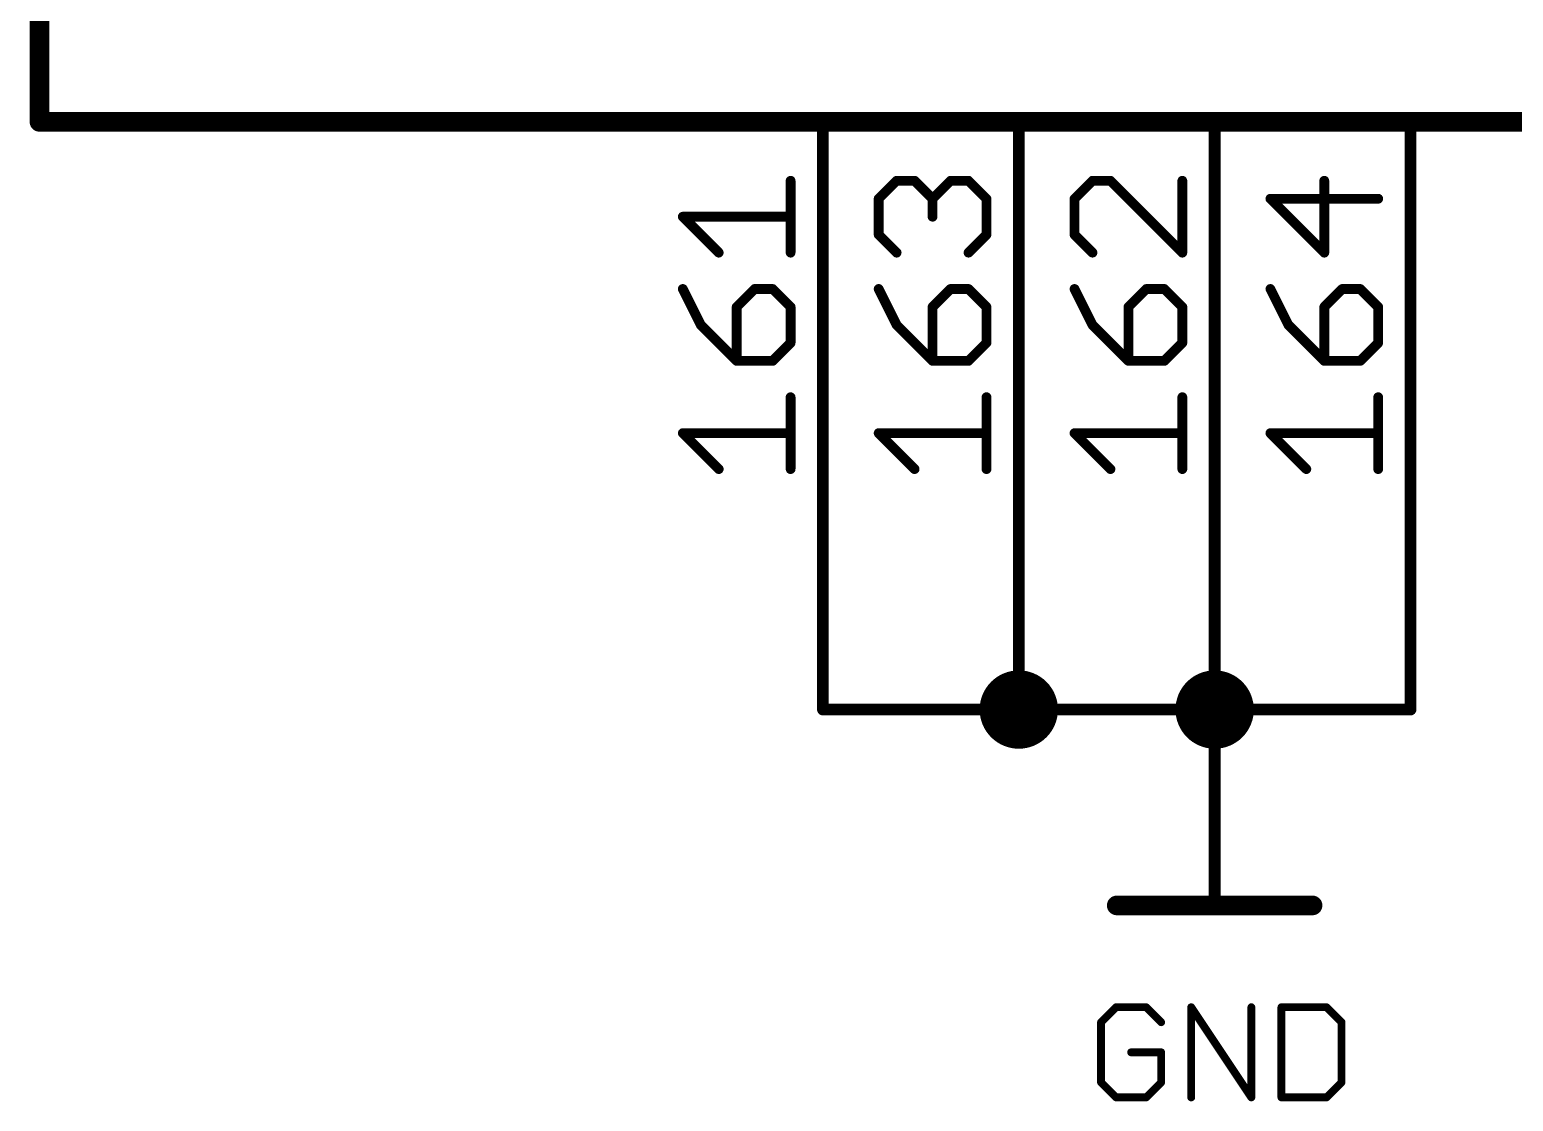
# Model space of a CAD drawing. Extents: x -72 to 265, y -97 to 216.
# Drawn here: x -22.99 to -3.75, y 119.38 to 133.28 of the extents above; entities that cross this region are included whole.
import ezdxf

# ---------------------------------------------------------------- set-up
doc = ezdxf.new("R2010")
doc.units = 0
for name, color, linetype in [('91', 94, 'CONTINUOUS'), ('94', 14, 'CONTINUOUS'), ('95', 251, 'CONTINUOUS'), ('96', 251, 'CONTINUOUS')]:
    doc.layers.add(name, color=color, linetype=linetype)

msp = doc.modelspace()

# ---------------------------------------------------------------- linework, layer by layer
at = {"layer": '91', "const_width": 0.1524}
for points in [[(-12.7, 129.54), (-12.7, 124.46)], [(-10.16, 129.54), (-10.16, 124.46)], [(-7.62, 129.54), (-7.62, 124.46)], [(-5.08, 129.54), (-5.08, 124.46)], [(-12.7, 124.46), (-10.16, 124.46)], [(-10.16, 124.46), (-7.62, 124.46)], [(-7.62, 124.46), (-5.08, 124.46)]]:
    msp.add_lwpolyline(points, dxfattribs=at)
at = {"layer": '91'}
for points, const_width in [([(-12.6619, 129.54, 1), (-12.7381, 129.54)], 0.0762), ([(-10.1219, 129.54, 1), (-10.1981, 129.54)], 0.0762), ([(-7.5819, 129.54, 1), (-7.6581, 129.54)], 0.0762), ([(-5.0419, 129.54, 1), (-5.1181, 129.54)], 0.0762), ([(-10.16, 124.206, 1), (-10.16, 124.714, 1), (-10.16, 124.206)], 0.508), ([(-7.62, 124.206, 1), (-7.62, 124.714, 1), (-7.62, 124.206)], 0.508), ([(-12.7, 124.4981, 1), (-12.7, 124.4219)], 0.0762), ([(-12.7381, 124.46, 1), (-12.6619, 124.46)], 0.0762), ([(-10.16, 124.4981, 1), (-10.16, 124.4219)], 0.0762), ([(-10.1981, 124.46, 1), (-10.1219, 124.46)], 0.0762), ([(-10.16, 124.4219, 1), (-10.16, 124.4981)], 0.0762), ([(-7.62, 124.4981, 1), (-7.62, 124.4219)], 0.0762), ([(-7.6581, 124.46, 1), (-7.5819, 124.46)], 0.0762), ([(-7.62, 124.4219, 1), (-7.62, 124.4981)], 0.0762), ([(-5.1181, 124.46, 1), (-5.0419, 124.46)], 0.0762), ([(-5.08, 124.4219, 1), (-5.08, 124.4981)], 0.0762)]:
    msp.add_lwpolyline(points, format="xyb", dxfattribs=dict(at, const_width=const_width))
at = {"layer": '94'}
for points, const_width in [([(-22.86, 210.82), (-22.86, 132.08)], 0.254), ([(-22.86, 132.08), (5.08, 132.08)], 0.254), ([(-12.7, 129.54), (-12.7, 132.08)], 0.1524), ([(-10.16, 129.54), (-10.16, 132.08)], 0.1524), ([(-7.62, 129.54), (-7.62, 132.08)], 0.1524), ([(-5.08, 129.54), (-5.08, 132.08)], 0.1524), ([(-7.62, 124.46), (-7.62, 121.92)], 0.1524), ([(-8.89, 121.92), (-6.35, 121.92)], 0.254)]:
    msp.add_lwpolyline(points, dxfattribs=dict(at, const_width=const_width))
for points, const_width in [([(-22.86, 132.1435, 1), (-22.86, 132.0165)], 0.127), ([(-22.9235, 132.08, 1), (-22.7965, 132.08)], 0.127), ([(-12.6619, 132.08, 1), (-12.7381, 132.08)], 0.0762), ([(-10.1219, 132.08, 1), (-10.1981, 132.08)], 0.0762), ([(-7.5819, 132.08, 1), (-7.6581, 132.08)], 0.0762), ([(-5.0419, 132.08, 1), (-5.1181, 132.08)], 0.0762), ([(-12.7381, 129.54, 1), (-12.6619, 129.54)], 0.0762), ([(-10.1981, 129.54, 1), (-10.1219, 129.54)], 0.0762), ([(-7.6581, 129.54, 1), (-7.5819, 129.54)], 0.0762), ([(-5.1181, 129.54, 1), (-5.0419, 129.54)], 0.0762), ([(-7.5819, 124.46, 1), (-7.6581, 124.46)], 0.0762), ([(-8.89, 121.9835, 1), (-8.89, 121.8565)], 0.127), ([(-6.35, 121.8565, 1), (-6.35, 121.9835)], 0.127), ([(-7.6581, 121.92, 1), (-7.5819, 121.92)], 0.0762)]:
    msp.add_lwpolyline(points, format="xyb", dxfattribs=dict(at, const_width=const_width))
at = {"layer": '95', "const_width": 0.0635}
for points in [[(-13.0874, 131.3167, 1), (-13.1509, 131.3167)], [(-11.7443, 131.3485, 1), (-11.7443, 131.285)], [(-11.7218, 131.2943, 1), (-11.7667, 131.3392)], [(-11.4888, 131.3392, 1), (-11.5337, 131.2943)], [(-11.5112, 131.285, 1), (-11.5112, 131.3485)], [(-11.0452, 131.3485, 1), (-11.0452, 131.285)], [(-11.0227, 131.2943, 1), (-11.0676, 131.3392)], [(-10.7897, 131.3392, 1), (-10.8346, 131.2943)], [(-10.8121, 131.285, 1), (-10.8121, 131.3485)], [(-9.2043, 131.3485, 1), (-9.2043, 131.285)], [(-9.1818, 131.2943, 1), (-9.2267, 131.3392)], [(-8.9488, 131.3392, 1), (-8.9937, 131.2943)], [(-8.9712, 131.285, 1), (-8.9712, 131.3485)], [(-8.0074, 131.3167, 1), (-8.0709, 131.3167)], [(-6.1664, 131.3167, 1), (-6.2299, 131.3167)], [(-11.9455, 131.0837, 1), (-12.009, 131.0837)], [(-11.9997, 131.1062, 1), (-11.9548, 131.0613)], [(-11.2464, 131.0837, 1), (-11.3099, 131.0837)], [(-11.3006, 131.1062, 1), (-11.2557, 131.0613)], [(-11.3006, 131.0613, 1), (-11.2557, 131.1062)], [(-10.5473, 131.0837, 1), (-10.6109, 131.0837)], [(-10.6016, 131.0613, 1), (-10.5566, 131.1062)], [(-9.4055, 131.0837, 1), (-9.469, 131.0837)], [(-9.4597, 131.1062, 1), (-9.4148, 131.0613)], [(-6.8973, 131.1155, 1), (-6.8973, 131.052)], [(-6.8748, 131.1062, 1), (-6.9197, 131.0613)], [(-5.4991, 131.052, 1), (-5.4991, 131.1155)], [(-14.5173, 130.8824, 1), (-14.5173, 130.8189)], [(-14.4948, 130.8731, 1), (-14.5397, 130.8282)], [(-13.1191, 130.8189, 1), (-13.1191, 130.8824)], [(-11.3099, 130.8507, 1), (-11.2464, 130.8507)], [(-12.009, 130.6176, 1), (-11.9455, 130.6176)], [(-11.9548, 130.6401, 1), (-11.9997, 130.5952)], [(-10.6109, 130.6176, 1), (-10.5473, 130.6176)], [(-10.5566, 130.5952, 1), (-10.6016, 130.6401)], [(-9.4148, 130.6401, 1), (-9.4597, 130.5952)], [(-9.469, 130.6176, 1), (-9.4055, 130.6176)], [(-14.0737, 130.3622, 1), (-14.0288, 130.4071)], [(-13.1509, 130.3846, 1), (-13.0874, 130.3846)], [(-11.7667, 130.3622, 1), (-11.7218, 130.4071)], [(-10.8346, 130.4071, 1), (-10.7897, 130.3622)], [(-9.2267, 130.3622, 1), (-9.1818, 130.4071)], [(-8.0709, 130.3846, 1), (-8.0074, 130.3846)], [(-8.0616, 130.3622, 1), (-8.0166, 130.4071)], [(-6.2299, 130.3846, 1), (-6.1664, 130.3846)], [(-6.2206, 130.3622, 1), (-6.1757, 130.4071)], [(-14.4889, 129.9277, 1), (-14.5457, 129.8993)], [(-13.5852, 129.9452, 1), (-13.5852, 129.8817)], [(-13.5627, 129.891, 1), (-13.6076, 129.9359)], [(-13.3297, 129.9359, 1), (-13.3746, 129.891)], [(-13.3521, 129.8817, 1), (-13.3521, 129.9452)], [(-11.9489, 129.9277, 1), (-12.0057, 129.8993)], [(-11.0452, 129.9452, 1), (-11.0452, 129.8817)], [(-11.0227, 129.891, 1), (-11.0676, 129.9359)], [(-10.7897, 129.9359, 1), (-10.8346, 129.891)], [(-10.8121, 129.8817, 1), (-10.8121, 129.9452)], [(-9.4089, 129.9277, 1), (-9.4657, 129.8993)], [(-8.5052, 129.9452, 1), (-8.5052, 129.8817)], [(-8.4827, 129.891, 1), (-8.5276, 129.9359)], [(-8.2497, 129.9359, 1), (-8.2946, 129.891)], [(-8.2721, 129.8817, 1), (-8.2721, 129.9452)], [(-6.8689, 129.9277, 1), (-6.9257, 129.8993)], [(-5.9652, 129.9452, 1), (-5.9652, 129.8817)], [(-5.9427, 129.891, 1), (-5.9876, 129.9359)], [(-5.7097, 129.9359, 1), (-5.7546, 129.891)], [(-5.7321, 129.8817, 1), (-5.7321, 129.9452)], [(-13.7864, 129.6804, 1), (-13.8499, 129.6804)], [(-13.8406, 129.7029, 1), (-13.7957, 129.658)], [(-13.0874, 129.6804, 1), (-13.1509, 129.6804)], [(-13.1416, 129.658, 1), (-13.0966, 129.7029)], [(-11.2464, 129.6804, 1), (-11.3099, 129.6804)], [(-11.3006, 129.7029, 1), (-11.2557, 129.658)], [(-10.5473, 129.6804, 1), (-10.6109, 129.6804)], [(-10.6016, 129.658, 1), (-10.5566, 129.7029)], [(-8.7064, 129.6804, 1), (-8.7699, 129.6804)], [(-8.7606, 129.7029, 1), (-8.7157, 129.658)], [(-8.0074, 129.6804, 1), (-8.0709, 129.6804)], [(-8.0616, 129.658, 1), (-8.0166, 129.7029)], [(-6.1664, 129.6804, 1), (-6.2299, 129.6804)], [(-6.2206, 129.7029, 1), (-6.1757, 129.658)], [(-5.4674, 129.6804, 1), (-5.5309, 129.6804)], [(-5.5216, 129.658, 1), (-5.4766, 129.7029)], [(-14.2618, 129.4699, 1), (-14.3067, 129.425)], [(-14.3127, 129.4332, 1), (-14.2559, 129.4616)], [(-11.7218, 129.4699, 1), (-11.7667, 129.425)], [(-11.7727, 129.4332, 1), (-11.7159, 129.4616)], [(-9.1818, 129.4699, 1), (-9.2267, 129.425)], [(-9.2327, 129.4332, 1), (-9.1759, 129.4616)], [(-6.6418, 129.4699, 1), (-6.6867, 129.425)], [(-6.6927, 129.4332, 1), (-6.6359, 129.4616)], [(-13.1509, 129.2144, 1), (-13.0874, 129.2144)], [(-13.0966, 129.1919, 1), (-13.1416, 129.2368)], [(-10.6109, 129.2144, 1), (-10.5473, 129.2144)], [(-10.5566, 129.1919, 1), (-10.6016, 129.2368)], [(-8.0709, 129.2144, 1), (-8.0074, 129.2144)], [(-8.0166, 129.1919, 1), (-8.0616, 129.2368)], [(-5.5309, 129.2144, 1), (-5.4674, 129.2144)], [(-5.4766, 129.1919, 1), (-5.5216, 129.2368)], [(-13.8182, 129.0131, 1), (-13.8182, 128.9496)], [(-13.8499, 128.9813, 1), (-13.7864, 128.9813)], [(-13.8406, 128.9589, 1), (-13.7957, 129.0038)], [(-13.3746, 129.0038, 1), (-13.3297, 128.9589)], [(-13.3521, 128.9496, 1), (-13.3521, 129.0131)], [(-11.2782, 129.0131, 1), (-11.2782, 128.9496)], [(-11.3099, 128.9813, 1), (-11.2464, 128.9813)], [(-11.3006, 128.9589, 1), (-11.2557, 129.0038)], [(-10.8346, 129.0038, 1), (-10.7897, 128.9589)], [(-10.8121, 128.9496, 1), (-10.8121, 129.0131)], [(-8.7382, 129.0131, 1), (-8.7382, 128.9496)], [(-8.7699, 128.9813, 1), (-8.7064, 128.9813)], [(-8.7606, 128.9589, 1), (-8.7157, 129.0038)], [(-8.2946, 129.0038, 1), (-8.2497, 128.9589)], [(-8.2721, 128.9496, 1), (-8.2721, 129.0131)], [(-6.1982, 129.0131, 1), (-6.1982, 128.9496)], [(-6.2299, 128.9813, 1), (-6.1664, 128.9813)], [(-6.2206, 128.9589, 1), (-6.1757, 129.0038)], [(-5.7546, 129.0038, 1), (-5.7097, 128.9589)], [(-5.7321, 128.9496, 1), (-5.7321, 129.0131)], [(-13.0874, 128.5102, 1), (-13.1509, 128.5102)], [(-10.5473, 128.5102, 1), (-10.6109, 128.5102)], [(-8.0074, 128.5102, 1), (-8.0709, 128.5102)], [(-5.4674, 128.5102, 1), (-5.5309, 128.5102)], [(-14.5173, 128.0759, 1), (-14.5173, 128.0124)], [(-14.4948, 128.0666, 1), (-14.5397, 128.0217)], [(-13.1191, 128.0124, 1), (-13.1191, 128.0759)], [(-11.9773, 128.0759, 1), (-11.9773, 128.0124)], [(-11.9548, 128.0666, 1), (-11.9997, 128.0217)], [(-10.5791, 128.0124, 1), (-10.5791, 128.0759)], [(-9.4373, 128.0759, 1), (-9.4373, 128.0124)], [(-9.4148, 128.0666, 1), (-9.4597, 128.0217)], [(-8.0391, 128.0124, 1), (-8.0391, 128.0759)], [(-6.8973, 128.0759, 1), (-6.8973, 128.0124)], [(-6.8748, 128.0666, 1), (-6.9197, 128.0217)], [(-5.4991, 128.0124, 1), (-5.4991, 128.0759)], [(-14.0737, 127.5556, 1), (-14.0288, 127.6005)], [(-13.1509, 127.5781, 1), (-13.0874, 127.5781)], [(-11.5337, 127.5556, 1), (-11.4888, 127.6005)], [(-10.6109, 127.5781, 1), (-10.5473, 127.5781)], [(-8.9937, 127.5556, 1), (-8.9488, 127.6005)], [(-8.0709, 127.5781, 1), (-8.0074, 127.5781)], [(-6.4537, 127.5556, 1), (-6.4088, 127.6005)], [(-5.5309, 127.5781, 1), (-5.4674, 127.5781)]]:
    msp.add_lwpolyline(points, format="xyb", dxfattribs=at)
at = {"layer": '95', "const_width": 0.127}
for points in [[(-13.1191, 130.3846), (-13.1191, 131.3167)], [(-11.9773, 131.0837), (-11.7443, 131.3167)], [(-11.7443, 131.3167), (-11.5112, 131.3167)], [(-11.5112, 131.3167), (-11.2782, 131.0837)], [(-11.2782, 131.0837), (-11.0452, 131.3167)], [(-11.0452, 131.3167), (-10.8121, 131.3167)], [(-10.8121, 131.3167), (-10.5791, 131.0837)], [(-9.2043, 131.3167), (-9.4373, 131.0837)], [(-8.9712, 131.3167), (-9.2043, 131.3167)], [(-8.0391, 130.3846), (-8.9712, 131.3167)], [(-8.0391, 131.3167), (-8.0391, 130.3846)], [(-6.1982, 130.3846), (-6.1982, 131.3167)], [(-11.9773, 130.6176), (-11.9773, 131.0837)], [(-11.2782, 131.0837), (-11.2782, 130.8507)], [(-10.5791, 131.0837), (-10.5791, 130.6176)], [(-9.4373, 131.0837), (-9.4373, 130.6176)], [(-5.4991, 131.0837), (-6.8973, 131.0837)], [(-6.8973, 131.0837), (-6.1982, 130.3846)], [(-14.0512, 130.3846), (-14.5173, 130.8507)], [(-14.5173, 130.8507), (-13.1191, 130.8507)], [(-11.7443, 130.3846), (-11.9773, 130.6176)], [(-10.5791, 130.6176), (-10.8121, 130.3846)], [(-9.4373, 130.6176), (-9.2043, 130.3846)], [(-14.5173, 129.9135), (-14.2843, 129.4474)], [(-13.5852, 129.9135), (-13.8182, 129.6804)], [(-13.3521, 129.9135), (-13.5852, 129.9135)], [(-13.1191, 129.6804), (-13.3521, 129.9135)], [(-11.9773, 129.9135), (-11.7443, 129.4474)], [(-11.0452, 129.9135), (-11.2782, 129.6804)], [(-10.8121, 129.9135), (-11.0452, 129.9135)], [(-10.5791, 129.6804), (-10.8121, 129.9135)], [(-9.4373, 129.9135), (-9.2043, 129.4474)], [(-8.5052, 129.9135), (-8.7382, 129.6804)], [(-8.2721, 129.9135), (-8.5052, 129.9135)], [(-8.0391, 129.6804), (-8.2721, 129.9135)], [(-6.8973, 129.9135), (-6.6643, 129.4474)], [(-5.9652, 129.9135), (-6.1982, 129.6804)], [(-5.7321, 129.9135), (-5.9652, 129.9135)], [(-5.4991, 129.6804), (-5.7321, 129.9135)], [(-13.8182, 129.6804), (-13.8182, 128.9813)], [(-13.1191, 129.2144), (-13.1191, 129.6804)], [(-11.2782, 129.6804), (-11.2782, 128.9813)], [(-10.5791, 129.2144), (-10.5791, 129.6804)], [(-8.7382, 129.6804), (-8.7382, 128.9813)], [(-8.0391, 129.2144), (-8.0391, 129.6804)], [(-6.1982, 129.6804), (-6.1982, 128.9813)], [(-5.4991, 129.2144), (-5.4991, 129.6804)], [(-14.2843, 129.4474), (-13.8182, 128.9813)], [(-11.7443, 129.4474), (-11.2782, 128.9813)], [(-9.2043, 129.4474), (-8.7382, 128.9813)], [(-6.6643, 129.4474), (-6.1982, 128.9813)], [(-13.3521, 128.9813), (-13.1191, 129.2144)], [(-10.8121, 128.9813), (-10.5791, 129.2144)], [(-8.2721, 128.9813), (-8.0391, 129.2144)], [(-5.7321, 128.9813), (-5.4991, 129.2144)], [(-13.8182, 128.9813), (-13.3521, 128.9813)], [(-11.2782, 128.9813), (-10.8121, 128.9813)], [(-8.7382, 128.9813), (-8.2721, 128.9813)], [(-6.1982, 128.9813), (-5.7321, 128.9813)], [(-13.1191, 127.5781), (-13.1191, 128.5102)], [(-10.5791, 127.5781), (-10.5791, 128.5102)], [(-8.0391, 127.5781), (-8.0391, 128.5102)], [(-5.4991, 127.5781), (-5.4991, 128.5102)], [(-14.0512, 127.5781), (-14.5173, 128.0441)], [(-14.5173, 128.0441), (-13.1191, 128.0441)], [(-11.5112, 127.5781), (-11.9773, 128.0441)], [(-11.9773, 128.0441), (-10.5791, 128.0441)], [(-8.9712, 127.5781), (-9.4373, 128.0441)], [(-9.4373, 128.0441), (-8.0391, 128.0441)], [(-6.4312, 127.5781), (-6.8973, 128.0441)], [(-6.8973, 128.0441), (-5.4991, 128.0441)]]:
    msp.add_lwpolyline(points, dxfattribs=at)
at = {"layer": '96', "const_width": 0.1016}
for points in [[(-8.8983, 120.6002), (-9.0932, 120.4053)], [(-8.5085, 120.6002), (-8.8983, 120.6002)], [(-8.3136, 120.4053), (-8.5085, 120.6002)], [(-7.9238, 119.4308), (-7.9238, 120.6002)], [(-7.9238, 120.6002), (-7.1442, 119.4308)], [(-7.1442, 119.4308), (-7.1442, 120.6002)], [(-6.7544, 120.6002), (-6.7544, 119.4308)], [(-6.1697, 120.6002), (-6.7544, 120.6002)], [(-5.9748, 120.4053), (-6.1697, 120.6002)], [(-9.0932, 120.4053), (-9.0932, 119.6257)], [(-5.9748, 119.6257), (-5.9748, 120.4053)], [(-8.3136, 120.0155), (-8.7034, 120.0155)], [(-8.3136, 119.6257), (-8.3136, 120.0155)], [(-9.0932, 119.6257), (-8.8983, 119.4308)], [(-8.5085, 119.4308), (-8.3136, 119.6257)], [(-6.1697, 119.4308), (-5.9748, 119.6257)], [(-8.8983, 119.4308), (-8.5085, 119.4308)], [(-6.7544, 119.4308), (-6.1697, 119.4308)]]:
    msp.add_lwpolyline(points, dxfattribs=at)
at = {"layer": '96', "const_width": 0.0508}
for points in [[(-8.8983, 120.6256, 1), (-8.8983, 120.5748)], [(-8.8803, 120.5822, 1), (-8.9163, 120.6182)], [(-8.4905, 120.6182, 1), (-8.5265, 120.5822)], [(-8.5085, 120.5748, 1), (-8.5085, 120.6256)], [(-7.8984, 120.6002, 1), (-7.9492, 120.6002)], [(-7.9027, 120.6143, 1), (-7.9449, 120.5861)], [(-7.1188, 120.6002, 1), (-7.1696, 120.6002)], [(-6.729, 120.6002, 1), (-6.7798, 120.6002)], [(-6.7544, 120.6256, 1), (-6.7544, 120.5748)], [(-6.1517, 120.6182, 1), (-6.1877, 120.5822)], [(-6.1697, 120.5748, 1), (-6.1697, 120.6256)], [(-9.1112, 120.4233, 1), (-9.0752, 120.3873)], [(-9.0678, 120.4053, 1), (-9.1186, 120.4053)], [(-8.3316, 120.3873, 1), (-8.2956, 120.4233)], [(-5.9494, 120.4053, 1), (-6.0002, 120.4053)], [(-5.9928, 120.3873, 1), (-5.9568, 120.4233)], [(-8.7034, 120.0409, 1), (-8.7034, 119.9901)], [(-8.2882, 120.0155, 1), (-8.339, 120.0155)], [(-8.3136, 119.9901, 1), (-8.3136, 120.0409)], [(-9.0752, 119.6437, 1), (-9.1112, 119.6077)], [(-8.2956, 119.6077, 1), (-8.3316, 119.6437)], [(-5.9568, 119.6077, 1), (-5.9928, 119.6437)], [(-9.1186, 119.6257, 1), (-9.0678, 119.6257)], [(-8.8983, 119.4562, 1), (-8.8983, 119.4054)], [(-8.5085, 119.4054, 1), (-8.5085, 119.4562)], [(-8.339, 119.6257, 1), (-8.2882, 119.6257)], [(-6.7544, 119.4562, 1), (-6.7544, 119.4054)], [(-6.1697, 119.4054, 1), (-6.1697, 119.4562)], [(-6.0002, 119.6257, 1), (-5.9494, 119.6257)], [(-8.9163, 119.4128, 1), (-8.8803, 119.4488)], [(-8.5265, 119.4488, 1), (-8.4905, 119.4128)], [(-7.9492, 119.4308, 1), (-7.8984, 119.4308)], [(-7.1696, 119.4308, 1), (-7.1188, 119.4308)], [(-7.1653, 119.4167, 1), (-7.1231, 119.4449)], [(-6.7798, 119.4308, 1), (-6.729, 119.4308)], [(-6.1877, 119.4488, 1), (-6.1517, 119.4128)]]:
    msp.add_lwpolyline(points, format="xyb", dxfattribs=at)

doc.saveas('drawing.dxf')
